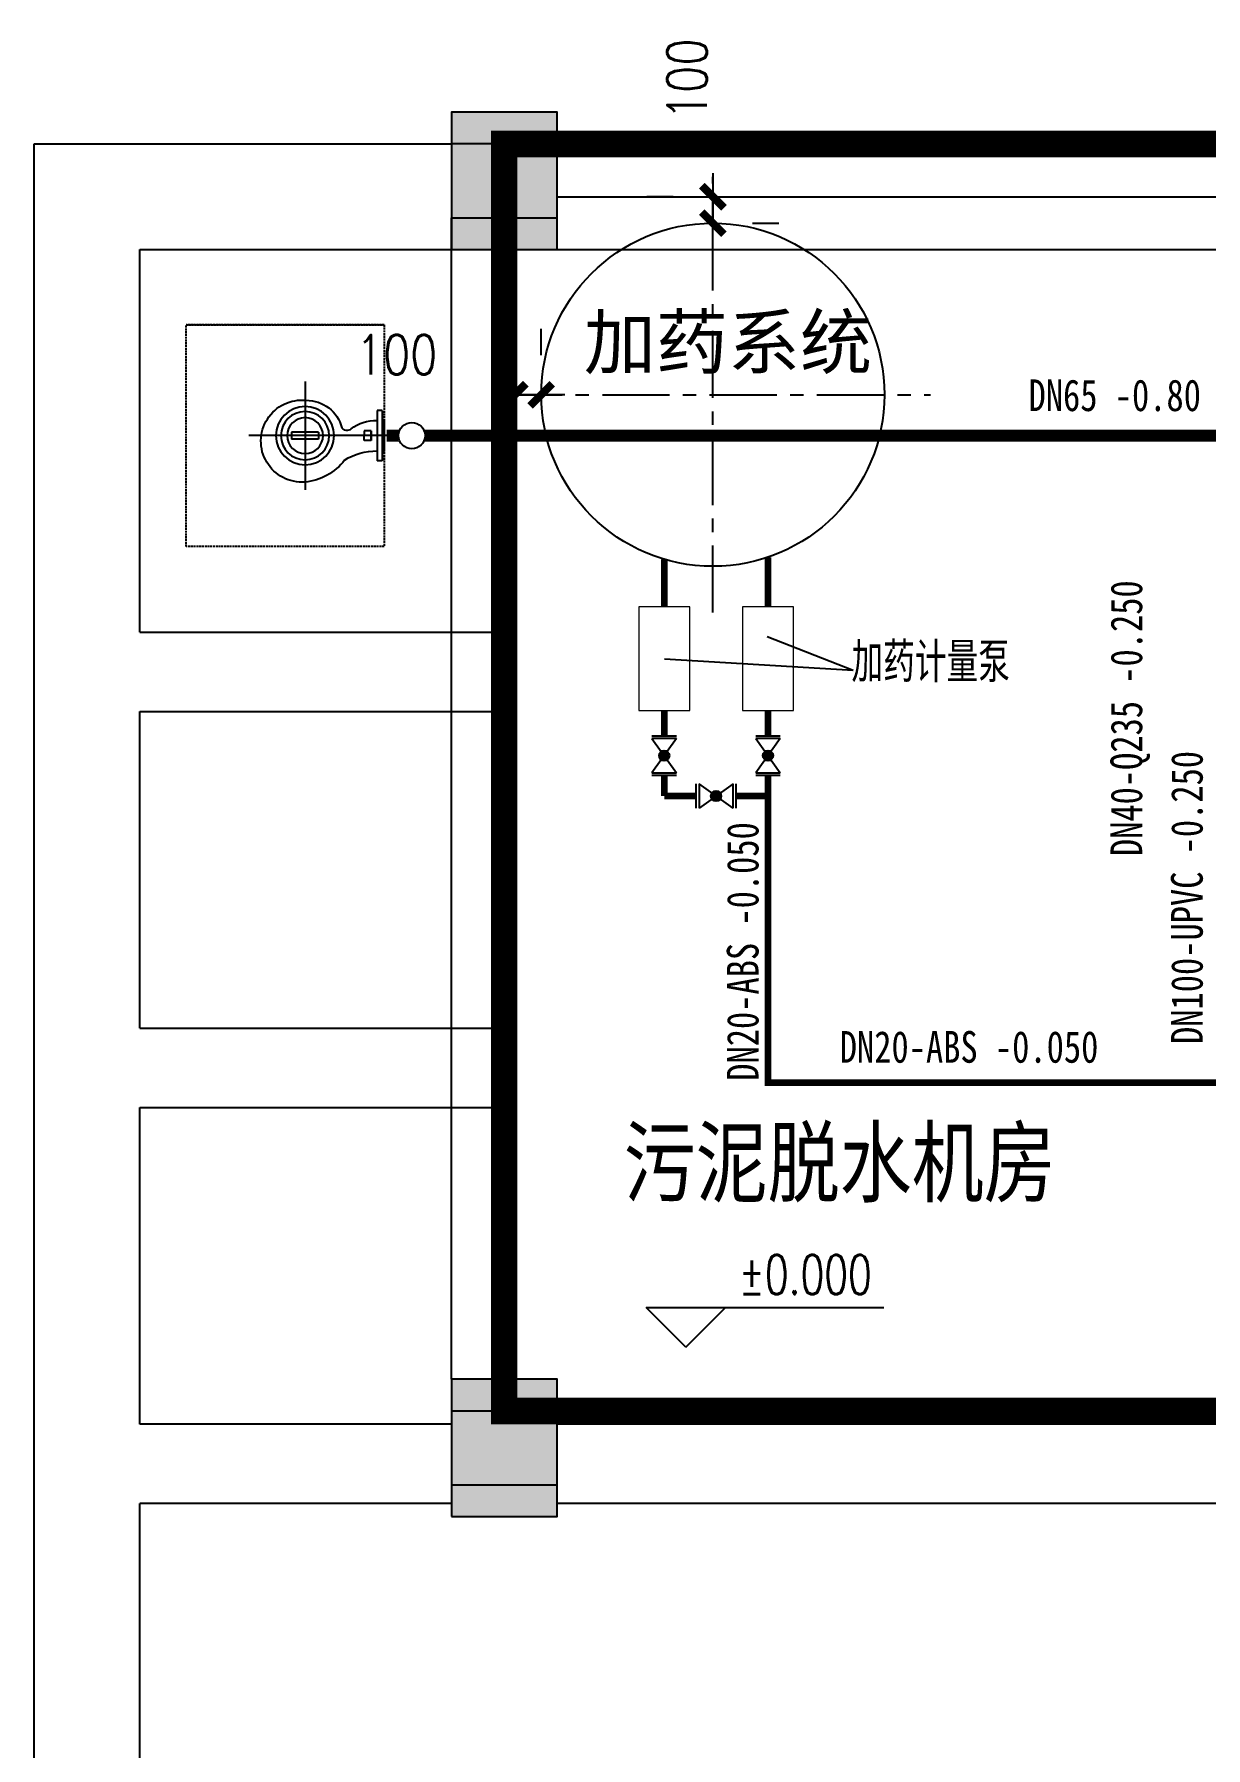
# Model space of a CAD drawing. Header units: millimetres. Extents: x 149947 to 179660, y -3668 to 17332.
# Drawn here: x 157260 to 161697, y 4003 to 10494 of the extents above; entities that cross this region are included whole.
import ezdxf

# ---------------------------------------------------------------- set-up
doc = ezdxf.new("R2010")
doc.units = ezdxf.units.MM
for name, pattern in [('CENTER', [50.800000000000004, 31.75, -6.35, 6.35, -6.35]), ('CENTER2', [1.125, 0.75, -0.125, 0.125, -0.125]), ('CENTERX2', [101.60000000000001, 63.5, -12.7, 12.7, -12.7]), ('DASH', [0.35, 0.25, -0.1])]:
    doc.linetypes.add(name, pattern=pattern)
for name, color, linetype in [('1', 4, 'Continuous'), ('5', 240, 'Continuous'), ('AXIS', 3, 'Continuous'), ('COLUMN', 9, 'Continuous'), ('DIM', 7, 'Continuous'), ('GPSCOMMON', 7, 'Continuous'), ('HEADLINE', 1, 'Continuous'), ('PIPE-压力废', 31, 'Continuous'), ('PUB_DIM', 3, 'Continuous'), ('PUB_HATCH', 8, 'Continuous'), ('PUB_TEXT', 7, 'Continuous'), ('WALL', 4, 'Continuous'), ('wsd', 7, 'Continuous'), ('不可见', 1, 'DASH'), ('人孔', 54, 'Continuous'), ('其他', 7, 'Continuous'), ('文字', 2, 'Continuous'), ('细实线', 7, 'Continuous'), ('设备', 140, 'Continuous')]:
    doc.layers.add(name, color=color, linetype=linetype)
doc.styles.add('_TCH_DIM', font='SIMPLEX', dxfattribs={"bigfont": 'GBCBIG'})
doc.styles.add('_TWT_DIM', font='SIMPLEX', dxfattribs={"width": 0.8, "height": 3, "bigfont": 'HZTXT'})
doc.styles.add('DIM_FONT', font='SIMPLEX.shx', dxfattribs={"width": 0.8})
doc.styles.add('HZ', font='romans1.shx', dxfattribs={"width": 0.8, "bigfont": 'hztxt.shx'})
doc.styles.add('标题', font='SIMKAI.TTF', dxfattribs={"height": 500})
doc.dimstyles.new('DIMN', dxfattribs={"dimtxt": 300, "dimasz": 1, "dimexe": 250, "dimexo": 300, "dimgap": 150, "dimtad": 1, "dimdec": 0, "dimzin": 0, "dimdsep": 46, "dimtxsty": 'DIM_FONT', "dimblk": '_DIMX', "dimcen": 0.09, "dimclrt": 7, "dimadec": 0, "dimazin": 0, "dimtfac": 1, "dimtdec": 0, "dimtix": 1, "dimtmove": 2, "dimatfit": 3, "dimldrblk": '_DIMX', "dimfxl": 0, "dimtolj": 1, "dimtzin": 0, "dimarcsym": 0})

# ---------------------------------------------------------------- blocks, each defined once
blk = doc.blocks.new('_DIMX')
blk.add_line((-150, 0), (150, 0))
at = {"const_width": 50}
blk.add_lwpolyline([(-70, -70), (70, 70)], dxfattribs=at)
blk = doc.blocks.new('*D68')
at = {"layer": 'AXIS', "color": 0, "lineweight": -2}
for p, q in [((159679.955209588, 9878.227452359193), (159579.955209588, 9878.227452359193)), ((159829.955209588, 9878.827452359192), (159829.955209588, 9879.427452359192)), ((159829.955209588, 9778.227452358959), (159829.955209588, 9878.227452359191)), ((159829.955209588, 9777.627452358958), (159829.955209588, 9777.027452358958)), ((159979.9552095879, 9778.227452358959), (160079.955209588, 9778.227452358959))]:
    blk.add_line(p, q, dxfattribs=at)
at = {"layer": 'Defpoints', "color": 0}
for p in [(159829.955209588, 9878.227452359191), (159829.955209588, 9878.227452359191), (159829.9552095879, 9778.227452358959)]:
    blk.add_point(p, dxfattribs=at)
at = {"layer": 'AXIS', "color": 0, "lineweight": -2, "xscale": 0.6, "yscale": 0.6, "zscale": 0.6}
for p, rotation in [((159829.955209588, 9878.227452359191), 270), ((159829.955209588, 9778.227452358959), 90)]:
    blk.add_blockref('_DIMX', p, dxfattribs=dict(at, rotation=rotation))
at = {"layer": 'AXIS', "color": 7, "insert": (159732.4358938538, 10323.48573060709), "char_height": 150, "attachment_point": 5, "rotation": 90, "style": 'DIM_FONT'}
blk.add_mtext('\\A1;100', dxfattribs=at)
blk = doc.blocks.new('*D67')
at = {"layer": 'AXIS', "color": 0, "lineweight": -2}
for p, q in [((159079.9552095879, 9278.227452359017), (159079.9552095879, 9378.227452359017)), ((159179.9552095879, 9278.227452358959), (159179.9552095879, 9378.227452359017)), ((159079.3552095879, 9128.227452359017), (159078.7552095879, 9128.227452359017)), ((159179.9552095879, 9128.227452359017), (159079.9552095879, 9128.227452359017)), ((159180.5552095879, 9128.227452359017), (159181.1552095879, 9128.227452359017))]:
    blk.add_line(p, q, dxfattribs=at)
at = {"layer": 'Defpoints', "color": 0}
for p in [(159079.9552095879, 9128.227452359017), (159079.9552095879, 9128.227452359017), (159179.9552095879, 9128.227452358959)]:
    blk.add_point(p, dxfattribs=at)
at = {"layer": 'AXIS', "color": 0, "lineweight": -2, "xscale": 0.6, "yscale": 0.6, "zscale": 0.6}
blk.add_blockref('_DIMX', (159079.9552095879, 9128.227452359017), dxfattribs=at)
at = {"layer": 'AXIS', "color": 0, "lineweight": -2, "xscale": 0.6, "yscale": 0.6, "zscale": 0.6, "rotation": 180}
blk.add_blockref('_DIMX', (159179.9552095879, 9128.227452359017), dxfattribs=at)
at = {"layer": 'AXIS', "color": 7, "insert": (158632.4174262795, 9280.076348248622), "char_height": 150, "attachment_point": 5, "style": 'DIM_FONT'}
blk.add_mtext('\\A1;100', dxfattribs=at)
blk = doc.blocks.new('_FZH')
blk.add_lwpolyline([(-0.5, -0.5), (0.5, -0.5), (0.5, 0.5), (-0.5, 0.5)], close=True)
at = {"layer": 'PUB_HATCH'}
blk.add_solid([(-0.5, -0.5), (0.5, -0.5), (-0.5, 0.5), (0.5, 0.5)], dxfattribs=at)
blk = doc.blocks.new('Jgp1007')
at = {"layer": '1', "color": 7}
for p, q in [((-4.62954186440038, 1.512), (-4.62954186440038, -1.512000000000057)), ((-4.327141864399891, 1.512), (-4.327141864399891, -1.512000000000057)), ((-4.751472287709475, 0.9071999999999889), (-4.751472287709475, -0.9071999999999889)), ((-0.8063999999994849, 0.2015999999999849), (0.8063999999994849, 0.2015999999999849)), ((-0.8063999999994849, 0.2015999999999849), (-0.8063999999994849, -0.2015999999999849)), ((0.8063999999994849, 0.2015999999999849), (0.8063999999994849, -0.2015999999999849)), ((-0.8063999999994849, -0.2015999999999849), (0.8063999999994849, -0.2015999999999849)), ((-4.62954186440038, -1.512000000000057), (-4.327141864399891, -1.512000000000057))]:
    blk.add_line(p, q, dxfattribs=at)
at = {"layer": '1'}
for p, q in [((-4.62954186440038, 1.512), (-4.327141864399891, 1.512)), ((-4.62954186440038, 1.007999999999925), (-4.751472287709475, 0.9071999999999889)), ((-3.968794841861381, 0.28250108003283), (-3.558811778641029, 0.28250108003283)), ((-3.968794841861381, 0), (-3.968794841861381, 0.28250108003283)), ((-3.968794841861381, 0.28250108003283), (-3.968794841861381, 5.684341886080801e-14)), ((-3.968794841861381, 0), (-3.968794841861381, -0.28250108003283)), ((-3.558811778641029, 0.28250108003283), (-3.558811778641029, 0)), ((-3.558811778641029, -0.28250108003283), (-3.558811778641029, 0)), ((-4.751472287709475, -0.9071999999999889), (-4.62954186440038, -1.007999999999981)), ((-3.968794841861381, -0.28250108003283), (-3.968794841861381, -1.13686837721616e-13)), ((-3.968794841861381, -0.28250108003283), (-3.558811778641029, -0.28250108003283))]:
    blk.add_line(p, q, dxfattribs=at)
at = {"layer": '1', "color": 7}
for radius in [1.75392, 1.45152]:
    blk.add_circle((0, 0), radius, dxfattribs=at)
at = {"layer": '1'}
blk.add_circle((0, 0), 1.082189049624776, dxfattribs=at)
at = {"layer": '1', "color": 7}
for centre, radius, start, end in [((-0.06270531200425467, -0.09339249444633424), 2.224062425951431, 90.10481236847313, 165.2406444143177), ((0.1819692416429461, -0.3275997122865419), 2.470818581587244, 265.7764937688817, 95.77788780409593), ((-4.266011298335798, -1.520866756245368), 2.441062081923985, 52.09349028742605, 91.43498588382467), ((-4.257634291194336, -4.420946694175484), 3.499035420706928, 57.40971923595293, 91.1382429950158), ((0.3137222718032717, 0.5669662972346714), 3.373294744183659, 217.2070681771324, 264.6636814357744)]:
    blk.add_arc(centre, radius, start, end, dxfattribs=at)
at = {"layer": '1'}
blk.add_arc((-2.51790207983322, 0.667263341151795), 0.3610936388592301, 226.5390089253485, 327.49274599311, dxfattribs=at)
at = {"layer": '5', "color": 3}
for p, q in [((0, 3.259886653697436), (0, -3.267609135622536)), ((-4.912681320520278, 0), (3.389197194846929, 0))]:
    blk.add_line(p, q, dxfattribs=at)

msp = doc.modelspace()

# ---------------------------------------------------------------- hatches: boundary and pattern name
at = {"layer": '细实线'}
h = msp.add_hatch(color=256, dxfattribs=at)
edge = h.paths.add_edge_path()
edge.add_ellipse((159645.8393719903, 7760.961815265953), major_axis=(-13.82409055174873, 13.82847290447101), ratio=1, start_angle=-8.130102354156008, end_angle=98.13010235415601, ccw=False)
edge.add_line((159634.1098619412, 7776.606326650421), (159645.8393719904, 7760.961815265953))
edge.add_line((159645.8393719903, 7760.961815265953), (159634.104903875, 7745.321022431082))
edge = h.paths.add_edge_path()
edge.add_line((159657.5738401057, 7776.602608100824), (159645.8393719904, 7760.961815265953))
edge.add_line((159645.8393719903, 7760.961815265953), (159634.1098619411, 7776.606326650421))
edge.add_ellipse((159645.8393719903, 7760.961815265953), major_axis=(13.82847290455724, 13.82409055183495), ratio=0.9999999999946544, start_angle=405.00000000015314, end_angle=441.8698976458869, ccw=False)
edge.add_ellipse((159645.8393719903, 7760.961815265953), major_axis=(-13.82409055183493, 13.82847290455723), ratio=0.9999999999946549, start_angle=278.1301023541131, end_angle=314.99999999984686, ccw=False)
edge = h.paths.add_edge_path()
edge.add_ellipse((159645.8393719903, 7760.961815265953), major_axis=(-13.82409055174873, 13.82847290447101), ratio=1, start_angle=171.869897645844, end_angle=278.130102354156, ccw=False)
edge.add_line((159657.5688820395, 7745.317303881471), (159645.8393719904, 7760.961815265939))
edge.add_line((159645.8393719903, 7760.961815265953), (159657.5738401056, 7776.602608100824))
edge = h.paths.add_edge_path()
edge.add_line((159634.104903875, 7745.321022431061), (159645.8393719904, 7760.961815265931))
edge.add_line((159645.8393719903, 7760.961815265953), (159657.5688820395, 7745.317303881486))
edge.add_ellipse((159645.8393719903, 7760.961815265953), major_axis=(13.82847290455724, 13.82409055183495), ratio=0.9999999999946544, start_angle=225.0000000001532, end_angle=261.8698976458869, ccw=False)
edge.add_ellipse((159645.8393719903, 7760.961815265953), major_axis=(-13.82409055183493, 13.82847290455723), ratio=0.9999999999946549, start_angle=98.13010235411309, end_angle=134.9999999998469, ccw=False)
h = msp.add_hatch(color=256, dxfattribs=at)
edge = h.paths.add_edge_path()
edge.add_ellipse((160038.8393719903, 7760.961815265953), major_axis=(-13.82409055174873, 13.82847290447101), ratio=1, start_angle=-8.130102354156008, end_angle=98.13010235415601, ccw=False)
edge.add_line((160027.1098619412, 7776.606326650421), (160038.8393719904, 7760.961815265953))
edge.add_line((160038.8393719903, 7760.961815265953), (160027.104903875, 7745.321022431082))
edge = h.paths.add_edge_path()
edge.add_line((160050.5738401057, 7776.602608100824), (160038.8393719904, 7760.961815265953))
edge.add_line((160038.8393719903, 7760.961815265953), (160027.1098619411, 7776.606326650421))
edge.add_ellipse((160038.8393719903, 7760.961815265953), major_axis=(13.82847290455724, 13.82409055183495), ratio=0.9999999999946544, start_angle=405.00000000015314, end_angle=441.8698976458869, ccw=False)
edge.add_ellipse((160038.8393719903, 7760.961815265953), major_axis=(-13.82409055183493, 13.82847290455723), ratio=0.9999999999946549, start_angle=278.1301023541131, end_angle=314.99999999984686, ccw=False)
edge = h.paths.add_edge_path()
edge.add_ellipse((160038.8393719903, 7760.961815265953), major_axis=(-13.82409055174873, 13.82847290447101), ratio=1, start_angle=171.869897645844, end_angle=278.130102354156, ccw=False)
edge.add_line((160050.5688820395, 7745.317303881471), (160038.8393719904, 7760.961815265939))
edge.add_line((160038.8393719903, 7760.961815265953), (160050.5738401056, 7776.602608100824))
edge = h.paths.add_edge_path()
edge.add_line((160027.104903875, 7745.321022431061), (160038.8393719904, 7760.961815265931))
edge.add_line((160038.8393719903, 7760.961815265953), (160050.5688820395, 7745.317303881486))
edge.add_ellipse((160038.8393719903, 7760.961815265953), major_axis=(13.82847290455724, 13.82409055183495), ratio=0.9999999999946544, start_angle=225.0000000001532, end_angle=261.8698976458869, ccw=False)
edge.add_ellipse((160038.8393719903, 7760.961815265953), major_axis=(-13.82409055183493, 13.82847290455723), ratio=0.9999999999946549, start_angle=98.13010235411309, end_angle=134.9999999998469, ccw=False)
h = msp.add_hatch(color=256, dxfattribs=at)
edge = h.paths.add_edge_path()
edge.add_ellipse((159842.3512579209, 7607.857885786885), major_axis=(13.82847290447101, 13.82409055174873), ratio=1, start_angle=-8.130102354156008, end_angle=98.13010235415601, ccw=False)
edge.add_line((159857.9957693054, 7619.587395836046), (159842.3512579209, 7607.857885786856))
edge.add_line((159842.3512579209, 7607.857885786885), (159826.7104650861, 7619.592353902204))
edge = h.paths.add_edge_path()
edge.add_line((159857.9920507558, 7596.123417671537), (159842.351257921, 7607.857885786856))
edge.add_line((159842.3512579209, 7607.857885786885), (159857.9957693054, 7619.587395836075))
edge.add_ellipse((159842.3512579209, 7607.857885786885), major_axis=(13.82409055183494, -13.82847290455725), ratio=0.9999999999946544, start_angle=405.00000000015314, end_angle=441.8698976458869, ccw=False)
edge.add_ellipse((159842.3512579209, 7607.857885786885), major_axis=(13.82847290455723, 13.82409055183493), ratio=0.9999999999946549, start_angle=278.1301023541131, end_angle=314.99999999984686, ccw=False)
edge = h.paths.add_edge_path()
edge.add_ellipse((159842.3512579209, 7607.857885786885), major_axis=(13.82847290447101, 13.82409055174873), ratio=1, start_angle=171.869897645844, end_angle=278.130102354156, ccw=False)
edge.add_line((159826.7067465365, 7596.128375737666), (159842.3512579209, 7607.857885786856))
edge.add_line((159842.3512579209, 7607.857885786885), (159857.9920507558, 7596.123417671566))
edge = h.paths.add_edge_path()
edge.add_line((159826.7104650861, 7619.592353902175), (159842.3512579209, 7607.857885786856))
edge.add_line((159842.3512579209, 7607.857885786885), (159826.7067465365, 7596.128375737695))
edge.add_ellipse((159842.3512579209, 7607.857885786885), major_axis=(13.82409055183494, -13.82847290455725), ratio=0.9999999999946544, start_angle=225.0000000001532, end_angle=261.8698976458869, ccw=False)
edge.add_ellipse((159842.3512579209, 7607.857885786885), major_axis=(13.82847290455723, 13.82409055183493), ratio=0.9999999999946549, start_angle=98.13010235411309, end_angle=134.9999999998469, ccw=False)

# ---------------------------------------------------------------- linework, layer by layer
at = {"layer": 'DIM', "color": 0, "lineweight": 0}
for points in [[(159549.3512579209, 8324.772316712624), (159549.3512579209, 7931.772316712624), (159742.3512579209, 7931.772316712624), (159742.3512579209, 8324.772316712624)], [(159942.3512579209, 8324.772316712624), (159942.3512579209, 7931.772316712624), (160135.3512579209, 7931.772316712624), (160135.3512579209, 8324.772316712624)]]:
    msp.add_lwpolyline(points, close=True, dxfattribs=at)
at = {"layer": 'PIPE-压力废'}
for points in [[(158594.9789781405, 8973.227452351677, 45, 45, 0), (158639.8287243198, 8973.227452351652, 45, 45, 0)], [(158739.8287243198, 8973.22745235145, 45, 45, 0), (163224.9552095853, 8973.22745235145, 45, 45, 0)]]:
    msp.add_lwpolyline(points, format="xyseb", dxfattribs=at)
at = {"layer": 'PIPE-压力废', "linetype": 'Continuous'}
msp.add_circle((158689.8287243198, 8973.227452351624), 50, dxfattribs=at)
at = {"layer": 'PUB_DIM'}
for p, q in [((160035.361726367, 8211.970926676047), (160361.9379429613, 8085.310318491436)), ((159646.5804122917, 8128.272316712624), (160361.9379429613, 8085.310318491436)), ((159727.8734155698, 5520.636589584843), (159577.8734155698, 5670.636589584843)), ((159577.8734155698, 5670.636589584843), (160477.8734155698, 5670.636589584843)), ((159727.8734155698, 5520.636589584843), (159877.8734155698, 5670.636589584843))]:
    msp.add_line(p, q, dxfattribs=at)
at = {"layer": 'PUB_DIM', "color": 6, "linetype": 'CENTERX2', "const_width": 25}
for points in [[(159645.8512579209, 8324.772316712624), (159645.8512579209, 8504.844957432608)], [(160038.8512579209, 8324.772316712624), (160038.8512579209, 8512.709425822897)], [(159645.8512579209, 7931.772316712624), (159645.8512579209, 7835.96181432411)], [(160038.8512579209, 7931.772316712624), (160038.8512579209, 7835.96181432411)], [(159645.8512579209, 7685.961812440437), (159645.8512579209, 7608.446747268405)], [(160038.8512579209, 7685.961812440437), (160038.8512579209, 6522.046873151587), (163704.8610413181, 6522.046873151587)], [(159645.8512579209, 7607.857885786885), (159767.3512569791, 7607.857885786885)], [(159917.3512588628, 7607.857885786885), (160038.8512579209, 7607.857885786885)]]:
    msp.add_lwpolyline(points, dxfattribs=at)
at = {"layer": 'WALL'}
for p, q in [((157259.9552095836, 10078.22745236414), (158839.9552095562, 10078.22745233783)), ((157259.9552095984, 8078.22745234918), (157259.9552095836, 10078.22745236414)), ((159239.9552096129, 10118.22745235226), (162879.9552096128, 10118.22745235389)), ((159239.9552095562, 10078.22745234889), (162879.9552095562, 10078.22745235052)), ((159239.9552096128, 9878.227452360297), (162879.9552096128, 9878.22745235337)), ((158839.9552095878, 5398.227452322346), (158839.9552095892, 9798.227452322346)), ((159079.9552095863, 5398.227452322346), (159079.9552095881, 9798.227452322346)), ((157659.9552096016, 9678.227452345047), (158839.9552095562, 9678.2274523433)), ((157659.9552096043, 8228.227452349936), (157659.9552096016, 9678.227452345047)), ((157659.9552096016, 9678.227452345047), (158814.9552095681, 9678.227452347608)), ((159239.9552095562, 9678.227452348889), (162879.9552095562, 9678.227452354593)), ((157659.9552096043, 8228.227452349936), (159039.9552095954, 8228.227452349936)), ((157259.9552095983, 6578.227452348772), (157259.9552095984, 8078.227452349587)), ((157659.9552096078, 6728.227452349471), (157659.9552096078, 7928.227452346036)), ((157659.9552096078, 7928.227452346036), (159039.9552095954, 7928.227452346036)), ((157659.9552096078, 6728.227452349471), (159039.9552095954, 6728.227452349471)), ((157259.9552095968, 5078.227452348947), (157259.9552095983, 6578.227452348889)), ((157659.9552095912, 5228.227452338062), (157659.9552095923, 6428.227452349529)), ((157659.9552095923, 6428.227452349529), (159039.9552095954, 6428.227452349529)), ((158839.9552095564, 5228.227452345513), (157659.9552095912, 5228.227452338062)), ((164159.9552095562, 5228.227452351915), (159239.9552095562, 5228.227452353778)), ((157259.9552095959, 2078.227452348365), (157259.9552095968, 5078.227452348772)), ((157659.9552096036, 2228.227452344116), (157659.9552096043, 4928.227452357503)), ((158839.9552095564, 4928.227452359017), (157659.9552096043, 4928.227452357503)), ((164159.9552095562, 4928.227452346153), (159239.9552095562, 4928.227452348889))]:
    msp.add_line(p, q, dxfattribs=at)
at = {"layer": 'wsd', "color": 2, "linetype": 'Continuous', "const_width": 100}
msp.add_lwpolyline([(159039.9552095954, 10078.22745236059), (167799.9552095929, 10078.22745236059), (167799.9552095929, 5278.227452347841), (159039.9552095954, 5278.227452347841)], close=True, dxfattribs=at)
at = {"layer": '不可见', "const_width": 60}
msp.add_lwpolyline([(160038.8512579209, 8324.772316712624), (160038.8512579209, 8324.772316712624)], dxfattribs=at)
at = {"layer": '人孔', "linetype": 'DASH', "ltscale": 30}
for p, q in [((158584.8896440193, 9393.227452351857), (157834.889644019, 9393.227452351857)), ((157834.889644019, 9393.227452351857), (158584.889644019, 9393.227452351857))]:
    msp.add_line(p, q, dxfattribs=at)
msp.add_lwpolyline([(157834.889644019, 9393.227452351857), (158584.889644019, 9393.227452351857), (158584.889644019, 8553.227452351857), (157834.889644019, 8553.227452351857)], close=True, dxfattribs=at)
at = {"layer": '其他'}
msp.add_circle((159829.9552095879, 9128.227452358959), 650, dxfattribs=at)
at = {"layer": '细实线'}
for p, q in [((159692.2205636064, 7825.470594659957), (159599.4581803743, 7696.453035871928)), ((159599.4786292871, 7825.485292316065), (159692.2001146935, 7696.438338215819)), ((159692.2205636064, 7825.470594659957), (159599.4786292871, 7825.485292316065)), ((159599.4802907613, 7835.969163152164), (159692.2222250806, 7835.954465496055)), ((160085.2205636064, 7825.470594659957), (159992.4581803743, 7696.453035871928)), ((160085.2205636064, 7825.470594659957), (159992.4786292871, 7825.485292316065)), ((159992.4786292871, 7825.485292316065), (160085.2001146935, 7696.438338215819)), ((159992.4802907613, 7835.969163152164), (160085.2222250806, 7835.954465496055)), ((159692.1984532193, 7685.954467379728), (159599.4565189001, 7685.969165035836)), ((159692.1984532193, 7685.954467379728), (159599.4565189001, 7685.969165035836)), ((159599.4581803743, 7696.453035871928), (159692.2001146935, 7696.438338215819)), ((160085.1984532193, 7685.954467379728), (159992.4565189001, 7685.969165035836)), ((160085.1984532193, 7685.954467379728), (159992.4565189001, 7685.969165035836)), ((159992.4581803743, 7696.453035871928), (160085.2001146935, 7696.438338215819)), ((159767.3439100347, 7561.498804557865), (159767.3586076908, 7654.240738877095)), ((159767.3439100347, 7561.498804557865), (159767.3586076908, 7654.240738877095)), ((159777.8424785269, 7654.239077402919), (159777.8277808708, 7561.497143083689)), ((159906.8747349711, 7654.218628490082), (159777.8277808708, 7561.497143083689)), ((159906.860037315, 7561.476694170822), (159777.8424785269, 7654.239077402919)), ((159906.860037315, 7561.476694170822), (159906.8747349711, 7654.218628490082)), ((159917.3586058072, 7654.216967015906), (159917.3439081511, 7561.475032696646))]:
    msp.add_line(p, q, dxfattribs=at)
for centre in [(159645.8393719905, 7760.961815265968), (160038.8393719905, 7760.961815265968), (159842.351257921, 7607.857885786681)]:
    msp.add_circle(centre, 19.55331538263107, dxfattribs=at)
at = {"layer": '设备', "color": 1, "linetype": 'CENTER', "ltscale": 8}
for p, q in [((159829.9552095879, 8303.326308309333), (159829.9552095879, 9953.128596408584)), ((159005.0540655383, 9128.227452358959), (160654.8563536375, 9128.227452358959))]:
    msp.add_line(p, q, dxfattribs=at)

# ---------------------------------------------------------------- block references
at = {"layer": 'COLUMN', "xscale": 400, "yscale": 400, "zscale": 400}
for p in [(159039.9552095884, 9998.227452354244), (159039.9552095954, 9878.22745234784), (159039.955209589, 5198.227452354477), (159039.9552095954, 5078.227452347841)]:
    msp.add_blockref('_FZH', p, dxfattribs=at)
at = {"layer": 'GPSCOMMON', "extrusion": (0, 0, -1), "xscale": 62.99212597310543, "yscale": 62.99212604761124, "zscale": -62.99212598425196, "rotation": 3.176241243495856e-11}
msp.add_blockref('Jgp1007', (-158285.5187375327, 8973.22745235179), dxfattribs=at)

# ---------------------------------------------------------------- texts
at = {"layer": 'HEADLINE', "color": 0, "linetype": 'CENTER2', "lineweight": 0, "insert": (160432.7129723805, 9205.682435984578), "char_height": 200, "width": 2029.333333333333, "attachment_point": 9, "style": '标题'}
msp.add_mtext('加药系统', dxfattribs=at)
at = {"layer": 'PUB_DIM', "style": 'HZ', "width": 0.8}
msp.add_text('加药计量泵', height=150, dxfattribs=at).set_placement((160355.0230682904, 8039.25192840198))
at = {"layer": 'PUB_TEXT', "style": '_TCH_DIM', "width": 0.7058823529411765}
msp.add_text('%%P0.000', height=148.75, dxfattribs=at).set_placement((159927.8734155698, 5720.636589584843))
at = {"layer": '文字', "width": 100757.6748, "attachment_point": 1, "style": '_TWT_DIM'}
for s, insert, char_height in [('{\\f@FangSong_GB2312|b0|i0|c134|p49;DN65 -0.80}', (161025.518028141, 9186.320333247259), 120), ('{\\fSimSun|b0|i0|c134|p2;DN20-ABS -0.050}', (160310.5277673615, 6717.697266826952), 120), ('{\\fFangSong_GB2312|b0|i0|c134|p49;污泥脱水机房}', (159491.908633277, 6345.531856813905), 250)]:
    msp.add_mtext(s, dxfattribs=dict(at, insert=insert, char_height=char_height))
at = {"layer": '文字', "char_height": 120, "width": 100757.6748, "attachment_point": 1, "rotation": 90, "style": '_TWT_DIM'}
for s, insert in [('{\\f@FangSong_GB2312|b0|i0|c134|p49;DN40-Q235 -0.250}', (161335.9773469137, 7380.323071829262)), ('{\\fSimSun|b0|i0|c134|p2;DN100-UPVC -0.250}', (161565.1742454526, 6668.583373349524)), ('{\\fSimSun|b0|i0|c134|p2;DN20-ABS -0.050}', (159882.9191691747, 6529.319439709245))]:
    msp.add_mtext(s, dxfattribs=dict(at, insert=insert))

# ---------------------------------------------------------------- dimensions: what is measured, and where the dimension line sits
at = {"layer": 'AXIS'}
dim = msp.add_linear_dim(base=(159829.955209588, 9878.227452359191), p1=(159829.9552095879, 9778.227452358959), p2=(159829.955209588, 9878.227452359191), angle=90, dimstyle='DIMN', override={"dimtxt": 150, "dimasz": 0.6, "dimexo": 150, "dimgap": 80}, dxfattribs=at)
dim.commit()
dim.dimension.update_dxf_attribs({"geometry": '*D68', "text_midpoint": (159732.4358938538, 10323.48573060709), "dimtype": 160})
dim = msp.add_linear_dim(base=(159079.9552095879, 9128.227452359017), p1=(159179.9552095879, 9128.227452358959), p2=(159079.9552095879, 9128.227452359017), dimstyle='DIMN', override={"dimtxt": 150, "dimasz": 0.6, "dimexo": 150, "dimgap": 80}, dxfattribs=at)
dim.commit()
dim.dimension.update_dxf_attribs({"geometry": '*D67', "text_midpoint": (158632.4174262795, 9280.076348248622), "dimtype": 160})

doc.saveas('drawing.dxf')
